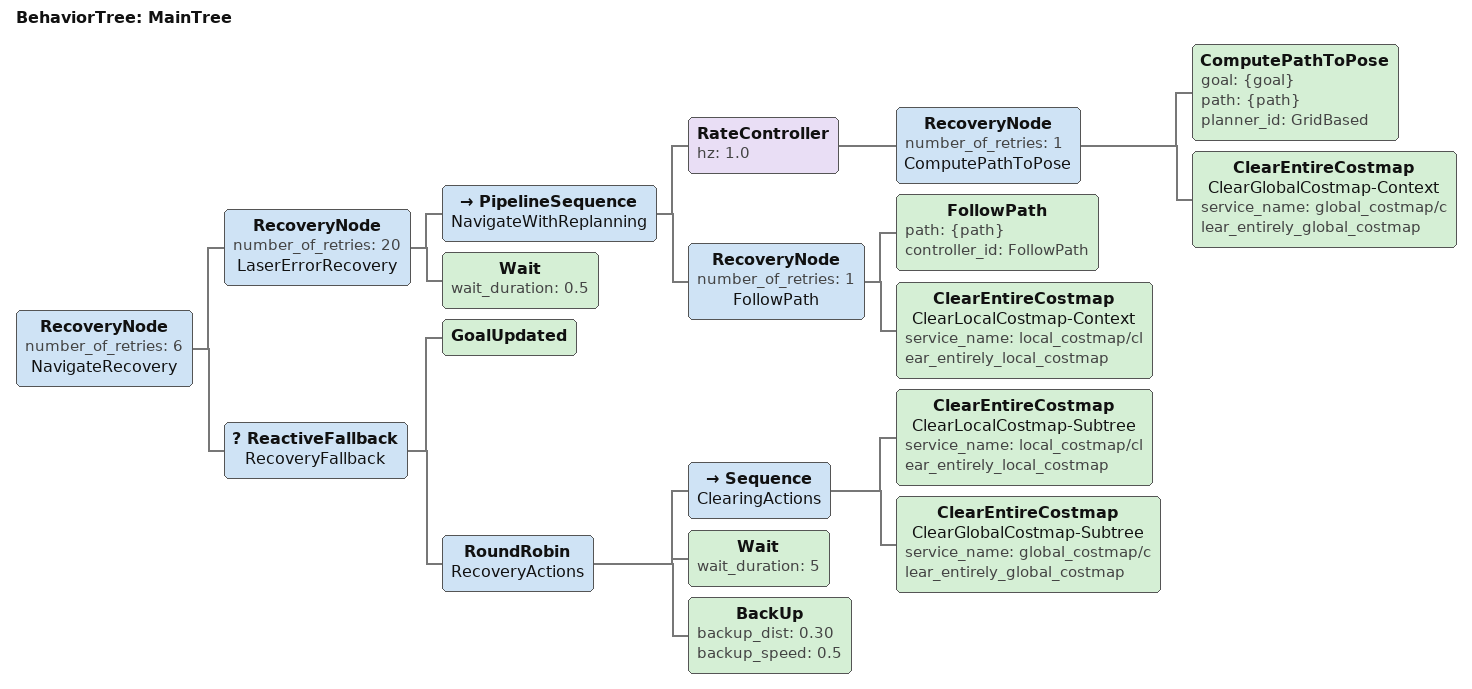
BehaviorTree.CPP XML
<root main_tree_to_execute="MainTree">
  <BehaviorTree ID="MainTree">
    <RecoveryNode number_of_retries="6" name="NavigateRecovery">
      <RecoveryNode number_of_retries="20" name="LaserErrorRecovery">
        <PipelineSequence name="NavigateWithReplanning">
          <RateController hz="1.0">
            <RecoveryNode number_of_retries="1" name="ComputePathToPose">
              <ComputePathToPose goal="{goal}" path="{path}" planner_id="GridBased"/>
              <ClearEntireCostmap name="ClearGlobalCostmap-Context" service_name="global_costmap/clear_entirely_global_costmap"/>
            </RecoveryNode>
          </RateController>
          <RecoveryNode number_of_retries="1" name="FollowPath">
            <FollowPath path="{path}" controller_id="FollowPath"/>
            <ClearEntireCostmap name="ClearLocalCostmap-Context" service_name="local_costmap/clear_entirely_local_costmap"/>
          </RecoveryNode>
        </PipelineSequence>
        <Wait wait_duration="0.5"/>
      </RecoveryNode>
      <ReactiveFallback name="RecoveryFallback">
        <GoalUpdated/>
        <RoundRobin name="RecoveryActions">
          <Sequence name="ClearingActions">
            <ClearEntireCostmap name="ClearLocalCostmap-Subtree" service_name="local_costmap/clear_entirely_local_costmap"/>
            <ClearEntireCostmap name="ClearGlobalCostmap-Subtree" service_name="global_costmap/clear_entirely_global_costmap"/>
          </Sequence>
          <Wait wait_duration="5"/>
          <BackUp backup_dist="0.30" backup_speed="0.5"/>
        </RoundRobin>
      </ReactiveFallback>
    </RecoveryNode>
  </BehaviorTree>
</root>
